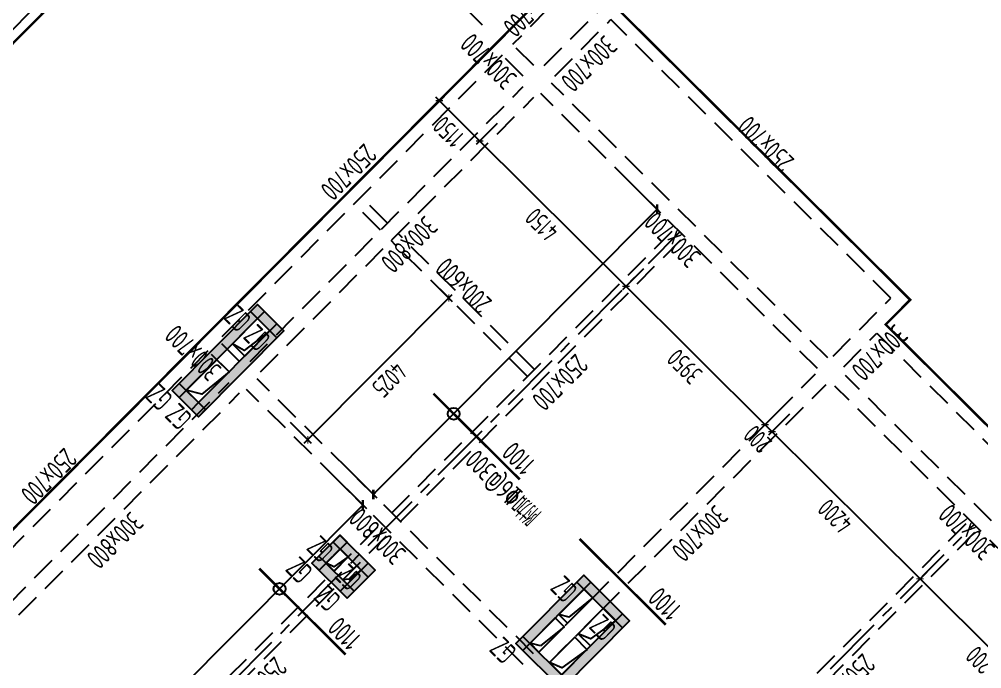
# Model space of a CAD drawing. Extents: x 517450926 to 520131079, y 3499134486 to 3500888201.
# Drawn here: x 518530204 to 518549581, y 3500313264 to 3500326340 of the extents above; entities that cross this region are included whole.
import ezdxf
from ezdxf.enums import TextEntityAlignment as Align

# ---------------------------------------------------------------- set-up
doc = ezdxf.new("R2010")
doc.units = 0
doc.header["$LTSCALE"] = 1000
doc.header["$MEASUREMENT"] = 0
doc.linetypes.add('CENTER', pattern=[2, 1.25, -0.25, 0.25, -0.25])
doc.linetypes.add('DASHED', pattern=[0.75, 0.5, -0.25])
doc.layers.get('0').update_dxf_attribs({"linetype": 'CONTINUOUS'})
doc.layers.get('Defpoints').update_dxf_attribs({"color": 2, "linetype": 'CONTINUOUS'})
for name, color, linetype in [('S_AXIS', 8, 'CENTER'), ('S_AXIS_DIMS', 3, 'CONTINUOUS'), ('S_BEAM', 4, 'DASHED'), ('S_BEAM_SECD_TEXT_HORZ', 9, 'CONTINUOUS'), ('S_BEAM_TEXT_HORZ', 7, 'CONTINUOUS'), ('S_BEAM_TEXT_VERT', 41, 'CONTINUOUS'), ('S_COLU', 2, 'CONTINUOUS'), ('S_COLU_HACH', 15, 'CONTINUOUS'), ('S_COLU_TEXT', 7, 'CONTINUOUS'), ('S_DETL', 7, 'CONTINUOUS'), ('S_DETL_HACH', 254, 'CONTINUOUS'), ('S_FLOR_ENHN', 91, 'DASHED'), ('S_FLOR_TEXT', 51, 'CONTINUOUS'), ('S_HOLE', 201, 'CONTINUOUS'), ('S_PLAN_REIN', 1, 'CONTINUOUS')]:
    doc.layers.add(name, color=color, linetype=linetype)
doc.styles.add('TH-STYLE3', font='tssdeng.shx', dxfattribs={"width": 0.7, "bigfont": 'tssdchn.shx'})
doc.styles.add('样式 1', font='Tssdeng.shx', dxfattribs={"width": 0.7, "bigfont": 'Tssdchn.shx'})
doc.dimstyles.new('TSSD_100_100', dxfattribs={"dimtxt": 375, "dimasz": 100, "dimexe": 100, "dimexo": 0, "dimgap": 125, "dimtad": 1, "dimdec": 1, "dimdsep": 46, "dimtxsty": 'TH-STYLE3', "dimblk": 'ARCHTICK', "dimcen": -100, "dimdle": 100, "dimclrt": 7, "dimadec": 0, "dimazin": 0, "dimtfac": 1, "dimtdec": 1, "dimtix": 1, "dimtmove": 2, "dimatfit": 3, "dimldrblk": 'ARCHTICK', "dimfxl": 500, "dimfxlon": 1, "dimtolj": 1, "dimtzin": 0, "dimarcsym": 0})
doc.dimstyles.new('TSSD_100_100$0', dxfattribs={"dimtxt": 300, "dimasz": 100, "dimexe": 100, "dimexo": 250, "dimgap": 100, "dimtad": 1, "dimdec": 0, "dimzin": 0, "dimdsep": 46, "dimtxsty": 'TH-STYLE3', "dimblk": '_tsdbk', "dimcen": 0, "dimdle": 100, "dimclrt": 7, "dimadec": 1, "dimazin": 0, "dimtfac": 1, "dimtdec": 0, "dimtix": 1, "dimtmove": 2, "dimatfit": 3, "dimldrblk": '_tsdbk', "dimfxl": 1, "dimtolj": 1, "dimtzin": 0, "dimarcsym": 0})
pattern_1 = [(50, (-4138.91, -3263.73), (71.72602, -6.275213), [7.5, -82.5]), (355, (-4138.91, -3263.73), (-13.87513, 75.21921), [6, -66]), (100.45144, (-4132.93, -3264.254), (57.850885, 68.944), [6.37402, -70.11421]), (46.1842, (-4138.91, -3243.73), (106.72413, -16.55193), [11.25, -123.75]), (96.63564, (-4130.02, -3245.11), (93.4662, 97.41186), [9.56103, -105.17138]), (351.18416, (-4138.91, -3243.73), (93.4662, 97.41186), [9, -99]), (21, (-4128.91, -3248.73), (59.690705, -40.26189), [7.5, -82.5]), (326, (-4128.91, -3248.73), (24.33153, 72.515), [6, -66]), (71.45144, (-4123.935, -3252.086), (84.02224, 32.253115), [6.37402, -70.11421]), (37.5, (-4138.91, -3263.73), (1.215986, 33.289385), [0, -65.2, 0, -67, 0, -66.25]), (7.5, (-4138.91, -3263.73), (26.306954, 39.441171), [0, -38.2, 0, -63.7, 0, -25.25]), (327.5, (-4161.21, -3263.73), (53.382244, -2.255487), [0, -25, 0, -78, 0, -103.5]), (317.5, (-4171.21, -3263.73), (58.318617, 10.0105), [0, -32.5, 0, -51.8, 0, -73.5])]

# ---------------------------------------------------------------- blocks, each defined once
blk = doc.blocks.new('_ArchTick')
at = {"color": 0, "const_width": 0.25}
blk.add_lwpolyline([(-0.53, -0.53), (0.53, 0.53)], dxfattribs=at)
blk = doc.blocks.new('*D218')
at = {"layer": 'Defpoints', "color": 0, "transparency": 16777216}
for p in [(518549426, 3500316170), (518548337, 3500315075), (518552334, 3500313137)]:
    blk.add_point(p, dxfattribs=at)
at = {"layer": 'S_AXIS_DIMS', "color": 0, "lineweight": -2, "transparency": 16777216}
for p, q in [((518548690, 3500315430), (518548267, 3500315004)), ((518551386, 3500312043), (518548266, 3500315146)), ((518551668, 3500312468), (518551245, 3500312043))]:
    blk.add_line(p, q, dxfattribs=at)
at = {"layer": 'S_AXIS_DIMS', "color": 0, "lineweight": -2, "transparency": 16777216, "xscale": 100, "yscale": 100, "zscale": 100}
for p, rotation in [((518548337, 3500315075), 135.1572922653654), ((518551315, 3500312113), 315.1572922653655)]:
    blk.add_blockref('_ArchTick', p, dxfattribs=dict(at, rotation=rotation))
at = {"layer": 'S_AXIS_DIMS', "color": 7, "transparency": 16777216, "insert": (518549606, 3500313373), "char_height": 375, "attachment_point": 5, "rotation": 135.1573, "style": 'TH-STYLE3'}
blk.add_mtext('\\A1;4200', dxfattribs=at)
blk = doc.blocks.new('*D219')
at = {"layer": 'Defpoints', "color": 0, "transparency": 16777216}
for p in [(518546378, 3500319061), (518545359, 3500318037), (518549426, 3500316170)]:
    blk.add_point(p, dxfattribs=at)
at = {"layer": 'S_AXIS_DIMS', "color": 0, "lineweight": -2, "transparency": 16777216}
for p, q in [((518545712, 3500318391), (518545289, 3500317966)), ((518548408, 3500315005), (518545288, 3500318107)), ((518548690, 3500315430), (518548267, 3500315004))]:
    blk.add_line(p, q, dxfattribs=at)
at = {"layer": 'S_AXIS_DIMS', "color": 0, "lineweight": -2, "transparency": 16777216, "xscale": 100, "yscale": 100, "zscale": 100}
for p, rotation in [((518545359, 3500318037), 135.1572922653654), ((518548337, 3500315075), 315.1572922653655)]:
    blk.add_blockref('_ArchTick', p, dxfattribs=dict(at, rotation=rotation))
at = {"layer": 'S_AXIS_DIMS', "color": 7, "transparency": 16777216, "insert": (518546628, 3500316334), "char_height": 375, "attachment_point": 5, "rotation": 135.1573, "style": 'TH-STYLE3'}
blk.add_mtext('\\A1;4200', dxfattribs=at)
blk = doc.blocks.new('*D220')
at = {"layer": 'Defpoints', "color": 0, "transparency": 16777216}
for p in [(518543506, 3500322058), (518542417, 3500320963), (518546236, 3500319202)]:
    blk.add_point(p, dxfattribs=at)
at = {"layer": 'S_AXIS_DIMS', "color": 0, "lineweight": -2, "transparency": 16777216}
for p, q in [((518542769, 3500321318), (518542346, 3500320892)), ((518545288, 3500318107), (518542346, 3500321034)), ((518545570, 3500318532), (518545147, 3500318107))]:
    blk.add_line(p, q, dxfattribs=at)
at = {"layer": 'S_AXIS_DIMS', "color": 0, "lineweight": -2, "transparency": 16777216, "xscale": 100, "yscale": 100, "zscale": 100}
for p, rotation in [((518542417, 3500320963), 135.1572922653654), ((518545218, 3500318178), 315.1572922653655)]:
    blk.add_blockref('_ArchTick', p, dxfattribs=dict(at, rotation=rotation))
at = {"layer": 'S_AXIS_DIMS', "color": 7, "transparency": 16777216, "insert": (518543597, 3500319349), "char_height": 375, "attachment_point": 5, "rotation": 135.1573, "style": 'TH-STYLE3'}
blk.add_mtext('\\A1;3950', dxfattribs=at)
blk = doc.blocks.new('*D221')
at = {"layer": 'Defpoints', "color": 0, "transparency": 16777216}
for p in [(518540457, 3500324878), (518539474, 3500323890), (518543506, 3500322058)]:
    blk.add_point(p, dxfattribs=at)
at = {"layer": 'S_AXIS_DIMS', "color": 0, "lineweight": -2, "transparency": 16777216}
for p, q in [((518539827, 3500324244), (518539404, 3500323819)), ((518542488, 3500320893), (518539403, 3500323960)), ((518542769, 3500321318), (518542346, 3500320892))]:
    blk.add_line(p, q, dxfattribs=at)
at = {"layer": 'S_AXIS_DIMS', "color": 0, "lineweight": -2, "transparency": 16777216, "xscale": 100, "yscale": 100, "zscale": 100}
for p, rotation in [((518539474, 3500323890), 135.1572922653654), ((518542417, 3500320963), 315.1572922653655)]:
    blk.add_blockref('_ArchTick', p, dxfattribs=dict(at, rotation=rotation))
at = {"layer": 'S_AXIS_DIMS', "color": 7, "transparency": 16777216, "insert": (518540725, 3500322205), "char_height": 375, "attachment_point": 5, "rotation": 135.1573, "style": 'TH-STYLE3'}
blk.add_mtext('\\A1;4150', dxfattribs=at)
blk = doc.blocks.new('*D222')
at = {"layer": 'Defpoints', "color": 0, "transparency": 16777216}
for p in [(518539642, 3500325689), (518540457, 3500324878), (518538659, 3500324701)]:
    blk.add_point(p, dxfattribs=at)
at = {"layer": 'S_AXIS_DIMS', "color": 0, "lineweight": -2, "transparency": 16777216}
for p, q in [((518539012, 3500325055), (518538588, 3500324630)), ((518539545, 3500323819), (518538588, 3500324771)), ((518539827, 3500324244), (518539404, 3500323819))]:
    blk.add_line(p, q, dxfattribs=at)
at = {"layer": 'S_AXIS_DIMS', "color": 0, "lineweight": -2, "transparency": 16777216, "xscale": 100, "yscale": 100, "zscale": 100}
for p, rotation in [((518538659, 3500324701), 135.1572922653654), ((518539474, 3500323890), 315.1572922653655)]:
    blk.add_blockref('_ArchTick', p, dxfattribs=dict(at, rotation=rotation))
at = {"layer": 'S_AXIS_DIMS', "color": 7, "transparency": 16777216, "insert": (518538846, 3500324074), "char_height": 375, "attachment_point": 5, "rotation": 135.1573, "style": 'TH-STYLE3'}
blk.add_mtext('\\A1;1150', dxfattribs=at)
blk = doc.blocks.new('*D237')
at = {"layer": 'Defpoints', "color": 0, "transparency": 16777216}
for p in [(518546236, 3500319202), (518546378, 3500319061), (518545218, 3500318178)]:
    blk.add_point(p, dxfattribs=at)
at = {"layer": 'S_AXIS_DIMS', "color": 0, "lineweight": -2, "transparency": 16777216}
for p, q in [((518545570, 3500318532), (518545147, 3500318107)), ((518545712, 3500318391), (518545289, 3500317966)), ((518545218, 3500318178), (518545147, 3500318248)), ((518545359, 3500318037), (518545218, 3500318178)), ((518545359, 3500318037), (518545430, 3500317966))]:
    blk.add_line(p, q, dxfattribs=at)
at = {"layer": 'S_AXIS_DIMS', "color": 0, "lineweight": -2, "transparency": 16777216, "xscale": 100, "yscale": 100, "zscale": 100}
for p, rotation in [((518545218, 3500318178), 315.1572922653655), ((518545359, 3500318037), 135.1572922653654)]:
    blk.add_blockref('_ArchTick', p, dxfattribs=dict(at, rotation=rotation))
at = {"layer": 'S_AXIS_DIMS', "color": 7, "transparency": 16777216, "insert": (518545068, 3500317886), "char_height": 375, "attachment_point": 5, "rotation": 135.1573, "style": 'TH-STYLE3'}
blk.add_mtext('\\A1;200', dxfattribs=at)
blk = doc.blocks.new('*D241')
at = {"layer": 'Defpoints', "color": 0, "transparency": 16777216}
for p in [(518537726, 3500321848), (518538852, 3500320728), (518534887, 3500318994)]:
    blk.add_point(p, dxfattribs=at)
at = {"layer": 'S_AXIS_DIMS', "color": 0, "lineweight": -2, "transparency": 16777216}
for p, q in [((518538497, 3500321080), (518538922, 3500320657)), ((518535943, 3500317803), (518538922, 3500320799)), ((518535659, 3500318227), (518536084, 3500317803))]:
    blk.add_line(p, q, dxfattribs=at)
at = {"layer": 'S_AXIS_DIMS', "color": 0, "lineweight": -2, "transparency": 16777216, "xscale": 100, "yscale": 100, "zscale": 100}
for p, rotation in [((518538852, 3500320728), 45.15729226536542), ((518536013, 3500317874), 225.1572922653654)]:
    blk.add_blockref('_ArchTick', p, dxfattribs=dict(at, rotation=rotation))
at = {"layer": 'S_AXIS_DIMS', "color": 7, "transparency": 16777216, "insert": (518537654, 3500319081), "char_height": 375, "attachment_point": 5, "rotation": 225.1573, "style": 'TH-STYLE3'}
blk.add_mtext('\\A1;4025', dxfattribs=at)
blk = doc.blocks.new('*D245')
at = {"layer": 'Defpoints', "color": 0, "transparency": 16777216}
for p in [(518540694, 3500328098), (518541369, 3500327426), (518539853, 3500325902)]:
    blk.add_point(p, dxfattribs=at)
at = {"layer": 'S_AXIS_DIMS', "color": 0, "lineweight": -2, "transparency": 16777216}
for p, q in [((518539108, 3500326502), (518540765, 3500328168)), ((518541049, 3500327745), (518540624, 3500328168)), ((518539533, 3500326220), (518539107, 3500326644))]:
    blk.add_line(p, q, dxfattribs=at)
at = {"layer": 'S_AXIS_DIMS', "color": 0, "lineweight": -2, "transparency": 16777216, "xscale": 100, "yscale": 100, "zscale": 100}
for p, rotation in [((518540694, 3500328098), 45.15729226536542), ((518539178, 3500326573), 225.1572922653654)]:
    blk.add_blockref('_ArchTick', p, dxfattribs=dict(at, rotation=rotation))
at = {"layer": 'S_AXIS_DIMS', "color": 7, "transparency": 16777216, "insert": (518540158, 3500327115), "char_height": 375, "attachment_point": 5, "rotation": 225.1573, "style": 'TH-STYLE3'}
blk.add_mtext('\\A1;2150', dxfattribs=at)
blk = doc.blocks.new('_tsdbk')
blk.add_line((-1, 0), (0, 0))
at = {"const_width": 0.5}
blk.add_lwpolyline([(-0.7, -0.7), (0.7, 0.7)], dxfattribs=at)
blk = doc.blocks.new('*D397')
at = {"layer": 'Defpoints', "color": 0, "transparency": 16777216}
for p in [(518542283, 3500323274), (518543045, 3500322516), (518536571, 3500317530)]:
    blk.add_point(p, dxfattribs=at)
at = {"layer": 'S_FLOR_TEXT', "color": 0, "lineweight": -2, "transparency": 16777216}
for p, q in [((518542461, 3500323097), (518543116, 3500322445)), ((518537404, 3500316843), (518542975, 3500322445)), ((518536749, 3500317354), (518537404, 3500316702))]:
    blk.add_line(p, q, dxfattribs=at)
at = {"layer": 'S_FLOR_TEXT', "color": 0, "lineweight": -2, "transparency": 16777216, "xscale": 100, "yscale": 100, "zscale": 100}
for p, rotation in [((518543045, 3500322516), 45.15729854656014), ((518537333, 3500316773), 225.1572985465601)]:
    blk.add_blockref('_tsdbk', p, dxfattribs=dict(at, rotation=rotation))
blk = doc.blocks.new('*D398')
at = {"layer": 'Defpoints', "color": 0, "transparency": 16777216}
for p in [(518536360, 3500317318), (518537122, 3500316560), (518530648, 3500311574)]:
    blk.add_point(p, dxfattribs=at)
at = {"layer": 'S_FLOR_TEXT', "color": 0, "lineweight": -2, "transparency": 16777216}
for p, q in [((518536537, 3500317141), (518537193, 3500316489)), ((518531481, 3500310888), (518537051, 3500316489)), ((518530825, 3500311398), (518531481, 3500310746))]:
    blk.add_line(p, q, dxfattribs=at)
at = {"layer": 'S_FLOR_TEXT', "color": 0, "lineweight": -2, "transparency": 16777216, "xscale": 100, "yscale": 100, "zscale": 100}
for p, rotation in [((518537122, 3500316560), 45.15729852179781), ((518531410, 3500310817), 225.1572985217978)]:
    blk.add_blockref('_tsdbk', p, dxfattribs=dict(at, rotation=rotation))
blk = doc.blocks.new('A$C04C438BD')
at = {"layer": 'S_COLU_HACH'}
blk.add_hatch(color=256, dxfattribs=at).paths.add_polyline_path([(0, 200), (200, 200), (200, 0), (0, 0)])
at = {"layer": 'S_COLU'}
blk.add_lwpolyline([(0, 200), (200, 200), (200, 0), (0, 0)], close=True, dxfattribs=at)
at = {"layer": 'S_COLU_TEXT', "style": 'TH-STYLE3', "width": 0.65}
blk.add_text('GZ', height=420, dxfattribs=at).set_placement((70, 270))
blk = doc.blocks.new('A$C764F1892')
at = {"layer": 'S_DETL_HACH'}
h = blk.add_hatch(dxfattribs=at)
h.set_pattern_fill('AR-CONC', color=256, scale=10)
h.set_pattern_definition(pattern_1)
h.paths.add_polyline_path([(45700, 10104), (45700, 9304), (46700, 9304), (46700, 10104)])
h.paths.add_polyline_path([(45900, 9904), (46500, 9904), (46500, 9504), (45900, 9504)], flags=16)
h = blk.add_hatch(dxfattribs=at)
h.set_pattern_fill('AR-CONC', color=256, scale=10)
h.set_pattern_definition(pattern_1)
h.paths.add_polyline_path([(50401, 9623), (50401, 7184), (51151, 7184), (51151, 9623)])
h.paths.add_polyline_path([(50601, 9423), (50951, 9423), (50951, 7384), (50601, 7384)], flags=16)
h = blk.add_hatch(dxfattribs=at)
h.set_pattern_fill('AR-CONC', color=256, scale=10)
h.set_pattern_definition(pattern_1)
h.paths.add_polyline_path([(41350, 8354), (41350, 6414), (42650, 6414), (42650, 8354)])
h.paths.add_polyline_path([(41550, 8154), (42450, 8154), (42450, 6614), (41550, 6614)], flags=16)
at = {"layer": 'S_DETL'}
for points in [[(45700, 10104), (45700, 9304), (46700, 9304), (46700, 10104)], [(45900, 9504), (45900, 9904), (46500, 9904), (46500, 9504)], [(51151, 7184), (50401, 7184), (50401, 9623), (51151, 9623)], [(41350, 8354), (42650, 8354), (42650, 6414), (41350, 6414)], [(41550, 8154), (42450, 8154), (42450, 6614), (41550, 6614)]]:
    blk.add_lwpolyline(points, close=True, dxfattribs=at)
at = {"layer": 'S_DETL', "elevation": 0}
blk.add_lwpolyline([(50951, 7384), (50601, 7384), (50601, 9423), (50951, 9423)], close=True, dxfattribs=at)
at = {"layer": 'S_COLU'}
for p in [(45700, 9904), (46500, 9903), (50401, 9423), (50951, 9423), (45700, 9304), (46500, 9303), (41350, 8154), (42450, 8154), (50401, 7184, 0), (50951, 7183, 0), (41350, 6414), (42450, 6414)]:
    blk.add_blockref('A$C04C438BD', p, dxfattribs=at)

msp = doc.modelspace()

# ---------------------------------------------------------------- linework, layer by layer
at = {"layer": 'S_AXIS'}
for p, q in [((518527357.3613, 3500305820.8721), (518543505.5922, 3500322058.0097)), ((518543714.3009, 3500310426.6323), (518549426.1206, 3500316169.8993))]:
    msp.add_line(p, q, dxfattribs=at)
at = {"layer": 'S_BEAM', "linetype": 'Continuous'}
for p, q in [((518529107.3851, 3500325165.1197), (518534607.6559, 3500330695.6731)), ((518547647.2954, 3500320195.5398), (518579625.239, 3500288392.692))]:
    msp.add_line(p, q, dxfattribs=at)
at = {"layer": 'S_BEAM'}
for p, q in [((518541370.3045, 3500327072.8171), (518540136.2694, 3500325831.9878)), ((518540774.0207, 3500325409.2807), (518541902.2814, 3500326543.7532)), ((518540986.7343, 3500325197.7318), (518542114.995, 3500326332.2043)), ((518547751.9052, 3500320726.1591), (518542114.995, 3500326332.2043)), ((518540561.8895, 3500325408.6983), (518540136.2694, 3500325831.9878)), ((518539924.7206, 3500325619.2742), (518534212.9009, 3500319876.0072)), ((518540350.3406, 3500325195.9847), (518539924.7206, 3500325619.2742)), ((518534850.6521, 3500319453.3), (518540350.9229, 3500324983.8535)), ((518546482.4178, 3500319520.5879), (518540916.4121, 3500325056.1168)), ((518535063.3657, 3500319241.7512), (518540563.6365, 3500324772.3046)), ((518546270.8689, 3500319307.8743), (518540704.8632, 3500324843.4032)), ((518537477.384, 3500322094.4938), (518536945.4072, 3500322623.5578)), ((518537618.4166, 3500322236.3029), (518537086.4398, 3500322765.3669)), ((518537705.1419, 3500316402.8881), (518543416.9615, 3500322146.1551)), ((518540578.6808, 3500319292.2477), (518537831.1302, 3500322024.754)), ((518540437.6482, 3500319150.4386), (518537690.0976, 3500321882.945)), ((518537882.4032, 3500316226.5973), (518543594.2229, 3500321969.8643)), ((518546588.3864, 3500319556.2343), (518547751.9052, 3500320726.1591)), ((518547647.2954, 3500320195.5398), (518548140.9095, 3500320691.8715)), ((518534638.5209, 3500319452.7177), (518534212.9009, 3500319876.0072)), ((518546801.0999, 3500319344.6854), (518547471.0047, 3500320018.2785)), ((518547471.0047, 3500320018.2785), (518553249.724, 3500314271.2007)), ((518534001.352, 3500319663.2936), (518528289.5324, 3500313920.0266)), ((518534426.972, 3500319240.0041), (518534001.352, 3500319663.2936)), ((518540559.0493, 3500313564.6073), (518534993.0436, 3500319100.1362)), ((518540665.0178, 3500313600.2537), (518546235.8049, 3500319201.7116)), ((518552438.3984, 3500313597.2194), (518546836.9405, 3500319168.0065)), ((518528927.2836, 3500313497.3194), (518534427.5544, 3500319027.8729)), ((518540877.7314, 3500313388.7048), (518546448.5185, 3500318990.1628)), ((518552226.8495, 3500313384.5058), (518546625.3916, 3500318955.2929)), ((518529139.9972, 3500313285.7706), (518534640.268, 3500318816.324)), ((518540347.5004, 3500313351.8937), (518534781.4947, 3500318887.4226)), ((518543625.6702, 3500310514.7777), (518549337.4899, 3500316258.0447)), ((518531781.7733, 3500310446.9074), (518537493.593, 3500316190.1745)), ((518531959.0347, 3500310270.6167), (518537670.8543, 3500316013.8837)), ((518543802.9316, 3500310338.4869), (518549514.7512, 3500316081.754))]:
    msp.add_line(p, q, dxfattribs=at)
at = {"layer": 'S_BEAM', "linetype": 'Continuous'}
msp.add_lwpolyline([(518548140.9087, 3500320691.8708), (518541369.3332, 3500327426.3685), (518523387.6795, 3500309345.7137), (518523990.5608, 3500308746.1335)], dxfattribs=at)
at = {"layer": 'S_FLOR_ENHN', "linetype": 'ByBlock', "const_width": 50}
for points in [[(518516942.5503, 3500313216.9277), (518518035.5529, 3500314315.9478), (518518319.169, 3500314033.8847), (518536547.6304, 3500332362.7061), (518500492.6763, 3500368220.2407), (518492728.8326, 3500360413.6518), (518484075.4782, 3500344352.6537), (518498334.3794, 3500330171.8274), (518499533.1564, 3500331377.2044), (518510594.2632, 3500320376.6628), (518510171.1655, 3500319951.2356)], [(518561505.6578, 3500269038.8609), (518568451.5126, 3500276022.9573), (518567884.2764, 3500276587.0876), (518579625.239, 3500288392.692), (518547646.9429, 3500320195.1853), (518548140.9095, 3500320691.8715), (518541369.5486, 3500327426.1526), (518523211.3891, 3500309168.0672), (518523955.8867, 3500308427.6461), (518522863.0685, 3500307328.8112), (518532328.8234, 3500297914.8862), (518532751.9288, 3500298340.3219), (518550442.6102, 3500280746.5062), (518550090.0275, 3500280391.9848)]]:
    msp.add_lwpolyline(points, close=True, dxfattribs=at)
at = {"layer": 'S_FLOR_TEXT'}
for centre in [(518538949.6248, 3500318397.6979), (518535444.3183, 3500314873.0923)]:
    msp.add_circle(centre, 120, dxfattribs=at)
at = {"layer": 'S_HOLE'}
for p, q in [((518541277.257, 3500314305.8583), (518541065.9904, 3500314357.9279)), ((518541172.5788, 3500314110.6091), (518540699.062, 3500313724.436)), ((518540699.062, 3500313724.436), (518540487.7954, 3500313776.5057))]:
    msp.add_line(p, q, dxfattribs=at)
for points in [[(518534744.2953, 3500319559.0745), (518534496.1194, 3500319805.8916), (518535003.2565, 3500320315.8209), (518535251.4325, 3500320069.0038)], [(518533813.937, 3500318623.9269), (518533565.9254, 3500318870.581), (518534178.7939, 3500319486.8238), (518534426.8056, 3500319240.1697)], [(518536823.6883, 3500315516.5815), (518536664.1531, 3500315675.2431), (518536381.1483, 3500315390.6802), (518536540.6835, 3500315232.0185)], [(518536807.5151, 3500314968.5272), (518536718.8844, 3500315056.6726), (518537000.9496, 3500315340.2908), (518537089.5803, 3500315252.1454)], [(518541243.1343, 3500314181.5969), (518541065.89, 3500314357.8708), (518541573.5295, 3500314868.3052), (518541750.7738, 3500314692.0314)], [(518542211.8904, 3500314233.9044), (518541963.7415, 3500314480.6945), (518541455.9482, 3500313970.1054), (518541704.097, 3500313723.3152)], [(518540664.9393, 3500313600.1747), (518540487.6949, 3500313776.4485), (518540995.3345, 3500314286.883), (518541172.5788, 3500314110.6091)], [(518541633.6954, 3500313652.4821), (518541385.5465, 3500313899.2722), (518540877.7531, 3500313388.6831), (518541125.902, 3500313141.893)]]:
    msp.add_lwpolyline(points, close=True, dxfattribs=at)
for points in [[(518535251.2614, 3500320069.174), (518534731.1392, 3500319674.6746), (518534496.1194, 3500319805.8916)], [(518534426.8056, 3500319240.1697), (518533877.5344, 3500318790.3616), (518533565.8841, 3500318870.5354)], [(518536823.6883, 3500315516.5815), (518536536.7088, 3500315316.1329), (518536382.1056, 3500315391.6428)], [(518537089.1167, 3500315252.6418), (518536849.2115, 3500315064.4871), (518536718.8844, 3500315056.6726)], [(518541277.257, 3500314305.8583), (518541744.3937, 3500314681.9102)], [(518542211.9335, 3500314233.8615), (518541706.6693, 3500313864.0768), (518541455.8479, 3500313970.0481)], [(518541633.7385, 3500313652.4393), (518541128.4743, 3500313282.6545), (518540877.6529, 3500313388.6258)]]:
    msp.add_lwpolyline(points, dxfattribs=at)
at = {"layer": 'S_PLAN_REIN', "const_width": 50}
for points in [[(518538541.4062, 3500318803.6809), (518540278.5683, 3500317076.0306)], [(518541483.9442, 3500315877.2548), (518543221.1064, 3500314149.6045)], [(518535036.0997, 3500315279.0753), (518536773.2618, 3500313551.425)]]:
    msp.add_lwpolyline(points, dxfattribs=at)

# ---------------------------------------------------------------- block references
at = {"layer": 'S_DETL', "rotation": 135.1572922454761}
msp.add_blockref('A$C764F1892', (518576333.8078, 3500289621.0977), dxfattribs=at)

# ---------------------------------------------------------------- texts
at = {"layer": 'S_BEAM_SECD_TEXT_HORZ', "linetype": 'Continuous', "width": 0.7}
for s, rotation, style, p in [('250x700', 225.15729781, '样式 1', (518540371.0416, 3500326691.5202)), ('250x700', 135.15728815, 'TH-STYLE3', (518545370.4523, 3500323968.5899)), ('250x700', 225.15729781, '样式 1', (518536694.3652, 3500323402.1054)), ('200x600', 135.15728815, 'TH-STYLE3', (518539287.4355, 3500321118.2207)), ('250x700', 225.15729297, 'TH-STYLE3', (518540951.4852, 3500319168.2954)), ('250x700', 225.15729781, '样式 1', (518530659.4705, 3500317274.9709)), ('250x700', 225.15729297, 'TH-STYLE3', (518534890.4829, 3500313073.9233)), ('250x700', 225.15729297, 'TH-STYLE3', (518546730.981, 3500313138.3759))]:
    msp.add_text(s, height=400, rotation=rotation, dxfattribs=dict(at, style=style)).set_placement(p, align=Align.CENTER)
at = {"layer": 'S_BEAM_TEXT_HORZ', "linetype": 'Continuous', "style": '样式 1', "width": 0.7}
for s, p in [('300x700', (518539789.7886, 3500325634.6254)), ('300x700', (518543494.7528, 3500322047.1118)), ('300x700', (518533840.1014, 3500319766.7247)), ('300x800', (518537553.7552, 3500316073.405)), ('300x700', (518549415.2811, 3500316159.0014))]:
    msp.add_text(s, height=400, rotation=135.15728815, dxfattribs=at).set_placement(p, align=Align.CENTER)
at = {"layer": 'S_BEAM_TEXT_VERT', "linetype": 'Continuous', "style": '样式 1', "width": 0.7}
for s, p in [('300x700', (518541532.2778, 3500325584.3244)), ('300x800', (518537912.1056, 3500321944.2206)), ('300x700', (518547381.9016, 3500319766.7302)), ('300x800', (518531988.737, 3500315988.24)), ('300x700', (518543761.7294, 3500316126.6265))]:
    msp.add_text(s, height=400, rotation=225.15729781, dxfattribs=at).set_placement(p, align=Align.CENTER)
at = {"layer": 'S_FLOR_TEXT', "style": 'TH-STYLE3', "width": 0.7}
for s, p in [('1100', (518540622.8393, 3500317415.6848)), ('附加%%1326@300', (518540737.0196, 3500316408.8445)), ('1100', (518543565.3774, 3500314489.2587)), ('1100', (518537117.5328, 3500313891.0793))]:
    msp.add_text(s, height=400, rotation=135.15728815, dxfattribs=at).set_placement(p)

# ---------------------------------------------------------------- dimensions: what is measured, and where the dimension line sits
at = {"layer": 'S_AXIS_DIMS'}
for base, p1, p2, angle, picture, middle in [((518540694.4863, 3500328097.5217), (518539853.2337, 3500325901.9218), (518541369.3339, 3500327426.3692), 225.15729227, '*D245', (518540158.0128, 3500327114.9346)), ((518538658.9422, 3500324700.6295), (518540457.2797, 3500324878.079), (518539641.8975, 3500325688.9966), 135.15729227, '*D222', (518538846.2699, 3500324073.5941)), ((518539474.3244, 3500323889.7119), (518543505.5922, 3500322058.0097), (518540457.2797, 3500324878.079), 135.15729227, '*D221', (518540725.23, 3500322204.9222)), ((518542416.8625, 3500320963.2858), (518546235.8049, 3500319201.7116), (518543505.5922, 3500322058.0097), 135.15729227, '*D220', (518543596.8636, 3500319349.0124)), ((518538851.5278, 3500320727.8742), (518534887.2691, 3500318993.7794), (518537725.5499, 3500321847.6868), 225.15729227, '*D241', (518537653.9641, 3500319080.5571)), ((518545217.5915, 3500318177.8923), (518546377.614, 3500319060.6791), (518546235.8049, 3500319201.7116), 135.15729227, '*D237', (518545068.1326, 3500317885.7993)), ((518545359.4005, 3500318036.8597), (518549426.1206, 3500316169.8993), (518546377.614, 3500319060.6791), 135.15729227, '*D219', (518546628.0323, 3500316334.4409)), ((518548337.3908, 3500315075.1754), (518552333.5946, 3500313137.3105), (518549426.1206, 3500316169.8993), 135.15729227, '*D218', (518549606.0226, 3500313372.7566))]:
    dim = msp.add_linear_dim(base=base, p1=p1, p2=p2, angle=angle, dimstyle='TSSD_100_100', dxfattribs=at)
    dim.commit()
    dim.dimension.update_dxf_attribs({"geometry": picture, "text_midpoint": middle})
at = {"layer": 'S_FLOR_TEXT'}
for p1, p2, distance, picture, middle in [((518536571.443, 3500317530.3794), (518542283.262, 3500323273.647), -1074.6381, '*D397', (518540189.3197, 3500319644.2184)), ((518530648.0744, 3500311574.3988), (518536359.8934, 3500317317.6664), -1074.6388, '*D398', (518534265.9516, 3500313688.2373))]:
    dim = msp.add_aligned_dim(p1=p1, p2=p2, distance=distance, text=' ', dimstyle='TSSD_100_100$0', dxfattribs=at)
    dim.commit()
    dim.dimension.update_dxf_attribs({"geometry": picture, "text_midpoint": middle})

doc.saveas('drawing.dxf')
